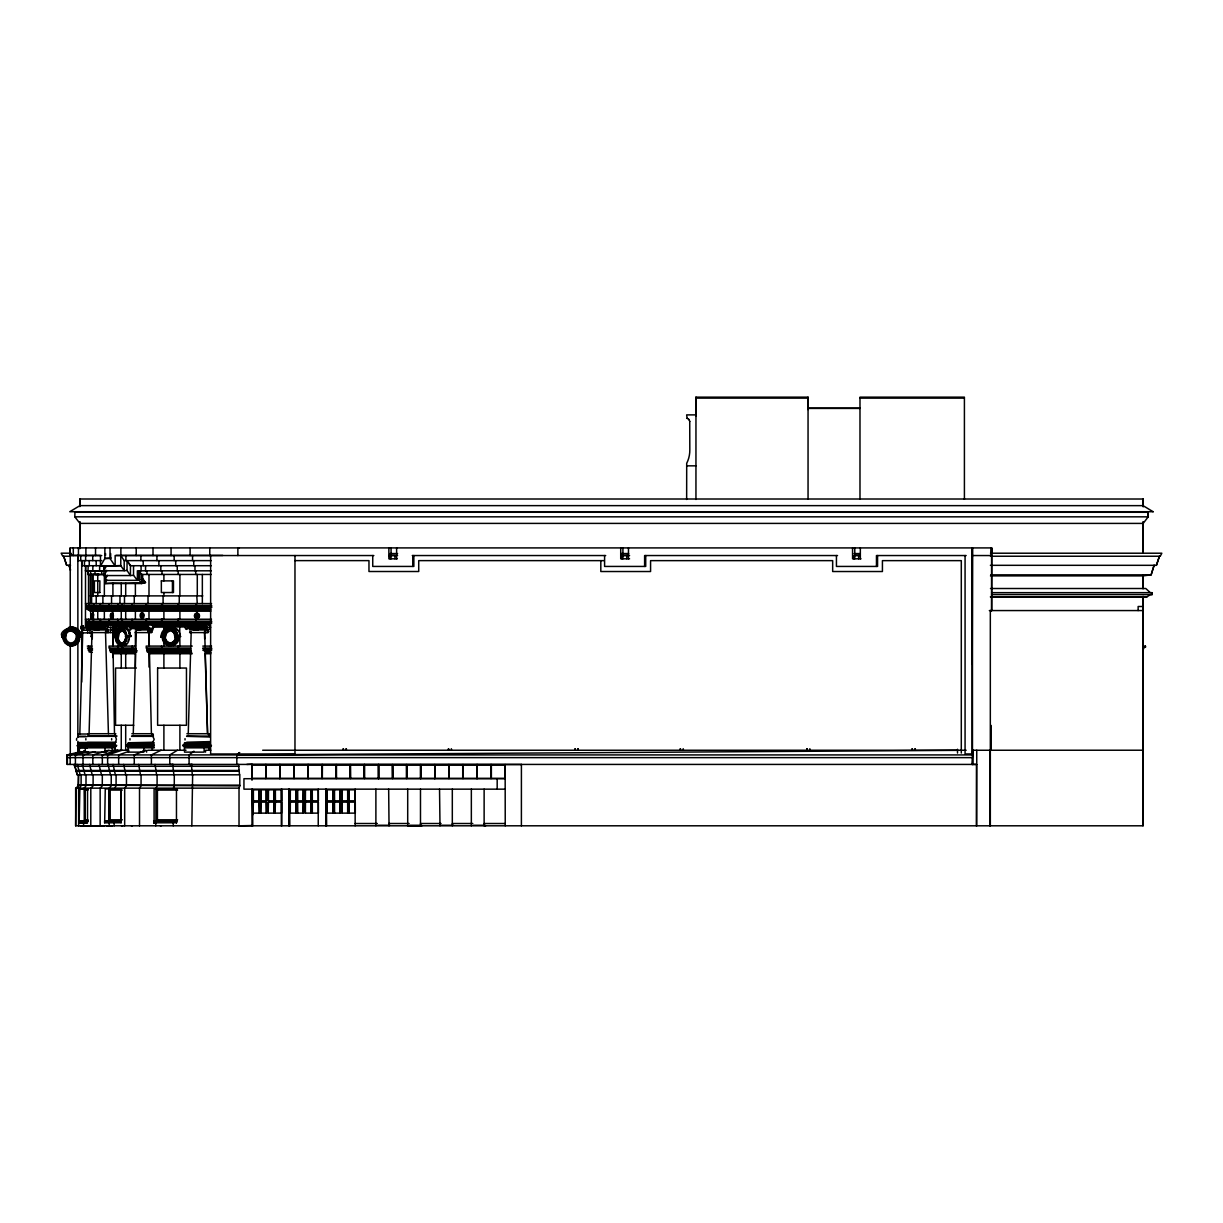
<?xml version="1.0" encoding="UTF-8"?>
<svg xmlns="http://www.w3.org/2000/svg" width="1223" height="1223" viewBox="0 0 1223 1223"><rect width="100%" height="100%" fill="white"/><g stroke="black" fill="none" stroke-linecap="round" stroke-linejoin="round"><path stroke-width="1.5" d="M62.037 637.412L62.037 636.526M79.48 751.946L67.066 754.927L67.066 764.421L976.749 764.421M67.387 764.421L67.387 754.927M70.185 764.421L70.185 754.927L85.488 751.09M70.292 754.591L70.292 644.643M70.231 627.582L70.231 547.904L991.731 547.919L991.624 610.736M71.209 553.56L71.209 555.425L100.179 555.425M73.304 555.548L73.304 547.919M74.939 512.269L74.802 516.825L79.938 523.398L1143.184 523.413L1148.198 516.84L1148.198 512.284L74.802 512.269M75.413 764.421L75.413 754.927L88.102 751.641M78.18 785.869L75.964 788.147L75.658 825.846L75.658 788.147L239.02 788.147L239.784 785.869L77.982 785.135L239.632 785.151M239.784 785.869L239.8 774.816L77.217 774.816L75.092 766.286M77.248 764.421L80.168 774.816M77.844 752.68L77.875 741.276M77.844 737.469L77.875 640.485M77.875 630.992L77.844 555.548M78.211 785.135L78.517 774.816L78.517 785.135L77.66 785.135L78.486 785.869M78.104 560.623L77.951 555.548M78.44 555.548L78.44 547.919M78.486 747.268L78.624 752.42L83.684 752.42L83.684 750.922M78.624 744.425L78.624 743.018L87.108 743.018M79.22 635.67L78.929 639.354M79.464 752.42L79.342 747.268M79.464 744.425L79.464 743.018M79.617 637.412L79.617 636.526M79.831 498.999L79.816 506.658L79.938 498.999L1143.184 499.015L1143.184 506.658L1143.184 499.015M80.366 636.526L80.198 635.058M80.718 560.623L80.718 555.548M81.131 774.816L81.1 785.869L78.624 788.147L78.624 825.846M81.421 636.526L81.62 635.67L78.593 635.67C79.755 619.48 54.729 631.939 63.168 637.061M81.727 682.082L81.696 628.668C81.513 620.734 80.886 631.481 81.544 628.683M81.727 624.861L81.696 560.623M81.91 565.714L81.91 560.623M82.247 764.421L85.075 774.816M83.011 764.421L83.011 754.927L95.104 751.641M83.592 821L83.592 825.846M83.592 788.881L85.992 785.869L86.023 774.816M84.249 821L84.265 788.881M84.463 565.714L84.463 560.623M84.983 819.807L84.616 790.073L88.01 790.073M84.876 821L84.891 788.881M85.197 746.978L85.365 752.13L106.386 752.13L106.386 750.632M85.365 744.134L85.365 742.728L115.1 742.728L115.069 744.134M85.457 626.145L85.534 565.714M85.625 560.623L85.625 555.548M85.885 555.548L85.885 547.919M210.28 623.898L87.23 623.898L85.457 619.235L211.503 619.235M210.341 608.259L87.292 608.259L85.518 603.581L211.564 603.581M87.23 623.898L87.23 625.06L210.28 625.06M210.876 609.834L89.08 609.834L87.292 609.406L87.292 608.259M85.274 822.773L87.521 822.758L87.552 788.881M87.659 628.867L87.659 632.887M88.53 603.596L88.53 574.458M89.264 565.714L89.264 560.623M89.524 764.421L92.214 774.816M90.288 603.596L90.288 574.458M90.838 652.348L92.168 652.348L90.395 651.92L88.652 646.096M90.334 625.06L88.591 619.235M90.762 619.235L90.67 611.194M91.618 603.596L91.618 595.891M91.908 636.526L91.908 637.412L91.312 636.526M91.863 596.304L91.863 574.458L87.827 574.55L88.224 565.714M92.734 560.623L92.734 555.548M92.841 764.421L92.841 754.927L109.03 750.234M93.116 774.816L93.086 785.869L90.808 788.147L90.792 825.846M93.193 611.194L93.452 621.146L94.981 625.06L97.565 626.849M93.193 595.891L93.193 574.443L98.956 574.474M95.532 555.548L95.532 547.919M96.22 603.596L96.22 595.891M96.204 565.714L96.204 560.623M97.748 619.235L97.748 611.194L95.042 609.406L93.345 603.581M97.748 595.891L97.748 574.474M98.941 764.421L101.478 774.816M99.797 592.528L99.889 580.879L94.4 580.879L94.4 592.528L99.889 592.528M100.469 555.548L100.469 566.096L120.787 565.638L124.196 570.713L127.039 570.484L130.448 575.559L133.536 575.33L137.373 580.344L139.881 579.656L139.881 570.805M101.57 825.8L82.4 825.8M101.708 625.06L100.087 619.235M102.319 774.816L102.289 785.869L100.148 788.147L100.148 825.846M102.335 764.421L102.335 754.927L117.546 750.234M102.9 603.596L102.9 595.891M127.039 570.484L127.039 560.623L130.448 565.714L130.448 575.559L103.924 575.559L106.86 570.484L103.741 570.713L103.741 565.668M103.924 575.559L103.924 565.714M104.352 619.235L104.352 611.194M104.352 595.891L104.352 574.474M104.918 752.13L104.995 746.978M104.933 744.15L104.933 742.728M104.872 547.919L104.872 558.483L100.469 566.096L120.787 565.638L120.787 555.548L124.196 560.623L124.196 570.713L85.335 570.805L91.878 570.866M105.545 555.425L105.545 553.56M107.456 628.576C108.709 638.1 107.043 628.393 108.862 629.952M107.624 764.421L107.624 754.927L122.117 750.234M108.067 764.421L110.452 774.816M108.816 821L108.816 788.881M135.31 653.724L134.668 652.348L110.498 651.92L108.969 646.096L135.646 646.096M109.887 819.807L109.887 790.073M373.841 555.548L115.145 555.548L115.145 566.096L110.024 558.483L110.024 547.919M110.437 632.551L110.437 628.576M110.437 625.06L108.923 619.235M110.651 558.483L110.651 553.56M111.247 774.816L111.217 785.869L109.199 788.147L109.199 825.846M111.553 603.596L111.553 595.891M112.149 744.15L112.149 742.728M112.913 657.531L112.913 653.724M112.913 646.096L112.913 631.741M112.822 628.576L112.822 632.597M112.913 619.235L112.913 611.194M112.913 595.891L112.913 583.05L105.056 583.539L105.056 574.55L90.64 574.489L90.578 570.82L105.086 570.881M113.082 764.421L115.344 774.816M114.152 821L114.152 825.846M114.152 788.881L116.078 785.869L116.109 774.816M114.503 628.576L114.458 632.597L114.458 629.952M114.626 637.412L115.008 634.263A8.79 5.763 -90 0 1 120.771 628.148L124.914 631.007L126.275 635.058L125.786 637.412L127.803 637.412L127.803 636.526M115.069 750.234L115.466 746.213M118.662 764.421L118.662 754.927L128.66 751.411M119.976 603.596L119.976 595.891M104.658 822.804L105.27 788.881L121.108 788.881L121.108 822.758L104.658 822.804L104.658 821L121.108 820.969L104.658 821M120.878 555.548L120.878 547.919M121.108 788.881L121.108 822.758M121.245 750.234L121.26 725.27M121.26 668.048L121.26 653.724M130.464 635.67L130.418 634.875A9.646 6.329 -90 0 0 122.881 627.506L121.322 628.362L121.046 626.742M121.26 619.235L121.26 611.194M121.26 595.891L121.26 583.203L112.913 583.05M123.691 764.421L125.77 774.816M124.486 603.596L124.486 595.891M125.694 750.234L125.694 725.27M125.694 668.048L125.694 653.724M125.694 619.235L125.694 611.194M125.694 595.891L125.694 583.203L145.415 582.607L142.648 579.014M125.908 560.623L125.908 555.548M126.473 774.816L126.443 785.869L124.685 788.147L124.67 825.846M127.299 636.556L127.299 637.412L127.192 635.67M128.033 746.978L128.216 752.13L143.84 752.13L143.84 742.728M128.216 744.134L128.216 742.728L154.19 742.728M129.99 636.449L128.491 631.007L125.984 628.561M130.785 636.526L130.785 635.67M131.564 742.728L153.12 742.254M133.338 625.06L132.084 619.235M133.536 575.33L133.536 565.714M134.27 764.421L134.27 754.927L145.889 750.234M134.27 603.596L134.27 595.891M135.386 668.048L135.386 653.724L112.806 653.724L112.027 652.348M135.386 646.096L135.386 631.496M135.386 619.235L135.386 611.194M135.386 595.891L135.386 583.05M136.212 555.548L136.212 547.919M138.658 764.421L140.462 774.816M142.831 578.968L145.583 582.576L141.639 583.539L138.872 579.931L138.872 570.805L141.639 574.458L141.639 583.539L105.056 583.539L106.798 579.931M140.89 560.623L140.89 555.548M141.073 774.816L141.058 785.869L139.514 788.147L139.514 825.846M141.073 570.805L141.073 565.714M142.648 583.264L142.648 574.458M143.213 565.714L143.213 560.623M145.552 570.805L145.552 565.714M146.622 752.13L146.622 750.632L143.152 750.632M191.094 651.92L147.249 651.92L146.164 646.096L192.256 646.096M146.943 574.458L146.943 570.805M147.188 625.06L146.103 619.235L149.252 619.235M147.83 628.576L147.922 632.551M148.014 603.596L148.014 595.891M148.992 667.055L148.992 653.724M148.992 646.096L148.992 632.092L149.313 646.096M148.992 619.235L148.992 611.194M148.992 595.891L148.992 574.458M149.925 628.576L149.925 632.597L150.093 629.998M151.392 764.421L151.392 754.927L161.13 750.234M151.453 629.295C149.71 634.997 153.945 631.572 151.453 629.952M152.325 750.234L152.432 746.978M152.325 744.134L152.325 742.728M152.569 733.724C151.377 738.34 154.725 734.687 152.569 733.724L131.87 733.724M153.013 555.548L153.013 547.919M155.061 764.421L156.59 774.816M155.78 821L155.78 825.846M155.78 788.881L157.079 785.869L157.094 774.816M156.177 821L156.177 788.881M156.483 821L156.483 788.881M156.941 560.623L156.941 555.548M157.431 819.807L157.431 790.073M158.883 565.714L158.883 560.623M160.84 570.805L160.84 565.714M161.207 637.412L161.207 636.526M162.002 574.458L162.002 570.805M163.087 603.596L163.087 595.891M163.897 750.234L163.897 725.27M163.897 668.048L163.897 653.724M163.897 646.096L163.897 639.721M163.897 631.572L163.683 626.558M163.897 619.235L163.897 611.194M163.897 595.891L163.897 592.528M163.897 580.879L163.897 574.458M171.067 555.548L171.067 547.919M172.428 592.528L172.428 580.879M172.688 764.421L173.895 774.816M173.253 821L173.253 825.846M173.253 788.881L174.278 785.869L174.293 774.816M174.17 560.623L174.17 555.548M175.715 565.714L175.715 560.623M176.448 820.969L176.464 822.758L176.448 820.969L153.731 821L153.746 822.804L176.464 822.758L176.464 788.881M177.259 570.805L177.259 565.714M178.191 574.458L178.191 570.805M178.099 639.354L178.39 635.67M178.466 636.556L178.497 637.412L178.359 636.526M178.787 636.526L178.787 637.412L176.479 637.412L175.699 633.3L173.406 629.998L175.974 633.147L176.448 637.336M179.261 603.596L179.261 595.891M179.536 636.526L179.368 635.058M179.903 750.234L179.903 725.27M179.903 668.048L179.903 653.724L178.038 646.096M179.903 646.096L179.705 626.512M179.903 619.235L179.903 611.194L178.038 603.581M179.903 595.891L179.903 574.458M184.367 746.978L184.535 752.13L204.103 752.13L204.18 746.978M184.535 744.134L184.535 742.728L209.515 742.728M190.1 555.548L190.1 547.919M191.384 764.421L192.317 774.816M191.828 825.846L192.638 774.816M192.546 560.623L192.546 555.548M193.754 565.714L193.754 560.623M194.977 570.805L194.977 565.714M195.695 574.458L195.695 570.805M196.781 595.891L197.285 603.596M197.285 617.63L195.818 603.581M197.285 595.891L197.285 574.458M202.345 603.596L202.345 574.458M204.103 744.15L204.103 742.728M205.556 752.13L205.556 750.632M206.641 632.597L207.513 631.282L206.641 628.576M209.102 750.234L209.225 746.978M209.102 744.15L209.102 742.728M209.775 555.548L209.775 547.919M210.631 555.548L210.631 753.98L294.972 753.98L294.972 555.548M236.819 764.421L236.819 754.927L239.555 752.588L236.819 754.927L957.517 750.341M237.874 555.548L237.874 547.919L239.372 547.919M238.592 764.421L239.494 774.816M239.02 825.846L239.02 788.147M251.999 825.8L251.999 789.156M251.999 780.228L251.999 764.146L246.832 764.421M252.106 778.608L252.106 764.513L521.411 764.528M252.794 814.808L252.473 789.156L252.794 825.8M253.1 813.127L253.1 802.12L259.505 802.12L259.505 813.127L253.1 813.127L253.36 802.12M253.421 800.82L253.36 789.813M259.184 802.12L259.505 813.127L259.444 802.12M259.184 800.82L259.184 789.813M259.444 800.82L259.444 789.813L253.1 789.813L253.1 800.82L259.505 800.82L259.505 789.813M260.438 813.127L260.438 802.12L266.461 802.12L266.385 813.127L260.438 813.127L260.759 802.12M260.682 813.127L260.682 802.12M260.682 800.82L260.682 789.813M260.759 800.82L260.759 789.813M265.819 764.513L265.758 778.608L265.911 764.513M266.14 802.12L266.446 813.127M266.14 800.82L266.14 789.813M268.479 802.12L268.158 813.127L268.158 802.12L274.181 802.12M268.418 800.82L268.479 789.813M273.86 802.12L274.181 813.127L274.105 802.12M273.86 800.82L273.86 789.813M274.105 789.813L274.181 800.82L268.158 800.82L268.158 789.813L274.181 789.813M275.099 813.127L275.099 802.12L281.519 802.12L281.519 813.127L275.099 813.127L275.389 802.12M275.42 800.82L275.358 789.813M279.853 778.608L279.853 764.513M279.945 778.608L279.899 764.513M281.336 825.8L281.336 789.156M281.81 825.8L281.81 789.156M288.903 825.8L288.903 789.156M289.377 825.8L289.377 789.156L289.698 825.8M293.749 764.772L293.856 778.348L280.067 778.348L280.143 764.772L293.856 764.772M294.024 778.608L293.979 764.513M294.254 778.348L294.147 764.772L307.936 764.772L307.829 778.348L294.147 778.348M296.088 813.127L296.088 802.12M296.088 800.82L296.088 789.813M296.348 813.127L296.348 802.12L290.004 802.12L290.004 813.127L296.409 813.127L296.409 802.12M296.348 800.82L296.348 789.813L290.004 789.813L290.004 800.82L296.409 800.82L296.409 789.813M297.663 813.127L297.586 802.12M297.663 800.82L297.586 789.813M303.029 813.127L303.289 802.12L297.342 802.12L297.342 813.127L303.35 813.127L303.35 802.12M303.029 800.82L303.289 789.813L297.342 789.813L297.342 800.82L303.35 800.82L303.35 789.813M308.104 778.608L308.058 764.513M308.15 778.608L308.15 764.513M310.764 813.127L310.764 802.12M310.764 800.82L310.764 789.813M312.324 813.127L312.278 802.12M312.324 800.82L312.262 789.813M318.24 825.8L318.24 789.156M325.807 825.8L325.807 789.156M326.281 825.8L326.281 789.156L326.602 825.8M327.229 813.127L327.153 802.12M327.229 800.82L327.153 789.813M332.992 813.127L332.992 802.12M332.992 800.82L332.992 789.813M334.567 813.127L334.491 802.12M334.567 800.82L334.491 789.813M336.004 764.772L336.096 778.348L322.322 778.348L322.413 764.772L336.096 764.772M336.264 778.608L336.218 764.513M336.493 778.348L336.463 764.772M339.933 813.127L339.933 802.12M339.933 800.82L339.933 789.813M340.193 813.127L340.193 802.12M340.193 800.82L340.193 789.813M343.204 750.249L343.204 748.721M343.449 750.249L343.449 748.721M346.124 750.249L346.124 748.721M346.369 750.249L346.369 748.721M347.668 813.127L347.668 802.12M347.668 800.82L347.668 789.813M349.228 813.127L349.182 802.12M349.228 800.82L349.167 789.813M350.359 778.608L350.298 764.513M350.573 778.348L350.481 764.772L364.255 764.772L364.164 778.348L350.481 778.348M354.991 813.127L354.991 802.12M354.991 800.82L354.991 789.813M355.144 825.8L355.144 789.156M372.74 555.548L372.74 566.432L413.848 566.432L413.848 555.548M375.889 825.8L375.889 789.156M378.411 778.608L378.411 764.513M378.519 778.608L378.457 764.513M378.733 778.348L378.733 764.772M388.669 789.156L389.036 825.8M388.868 547.919L388.868 558.804L397.276 558.804M389.969 558.804L389.969 555.548M391.07 558.804L391.07 547.919M392.323 764.772L392.415 778.348L378.641 778.348M392.598 778.608L392.537 764.513M392.812 778.348L392.797 764.772L406.495 764.772L406.479 778.348L392.721 778.348M394.953 558.804L394.953 555.548L388.868 555.548M396.619 558.804L396.619 547.919M406.678 778.608L406.632 764.513M407.702 789.156L407.702 825.8L421.92 825.815M412.762 566.432L412.762 555.548M420.483 825.8L420.483 789.156M420.483 778.348L420.483 764.772M420.666 778.608L420.712 764.513L420.758 778.608M434.746 778.608L434.746 764.513L434.838 778.608M435.067 778.348L435.036 764.772M439.531 789.156L440.005 825.8M448.413 750.249L448.413 748.721M448.658 750.249L448.658 748.721M448.917 778.608L448.872 764.513M451.577 750.249L451.348 748.721M452.311 825.8L452.311 789.156M462.722 778.348L462.722 764.772M462.997 778.608L462.951 764.513M471.344 825.8L471.344 789.156M476.985 778.608L477.031 764.513M477.077 778.608L477.123 764.513M484.125 825.8L484.125 789.156M497.18 789.156L497.18 778.715M505.237 825.8L505.145 764.528M521.395 825.815L521.411 764.421M575.055 750.249L575.055 748.721M575.299 750.249L575.299 748.721M577.99 750.249L577.99 748.721M578.219 750.249L578.219 748.721M600.814 560.638L600.814 571.523L650.575 571.523L650.575 560.638L832.664 560.638L832.664 571.523L882.425 571.523L882.425 560.638L961.293 560.638L961.293 753.032M604.59 555.548L604.59 566.432L645.713 566.432L645.713 555.548M620.718 547.919L620.718 558.804L629.57 558.804M621.819 558.804L621.819 555.548M622.92 558.804L622.92 547.919M626.803 558.804L626.803 555.548M628.469 558.804L628.469 547.919M644.613 566.432L644.613 555.548L837.541 555.548M680.263 750.249L680.263 748.721M680.508 750.249L680.508 748.721M683.428 750.249L683.198 748.721M686.653 499.473L686.699 463.318A28.97 28.97 0 0 0 689.818 449.881L689.726 421.461M687.127 418.358L686.653 414.887L695.948 414.887M695.887 416.08L695.887 397.154L808.051 397.154L808.051 499.351M695.948 499.473L695.963 397.154M806.905 750.249L806.905 748.721M807.149 750.249L807.149 748.721M807.975 409.583L808.051 397.154M810.069 750.249L809.84 748.721M836.44 555.548L836.44 566.432L877.564 566.432L877.564 555.548M852.569 547.919L852.569 558.804L860.977 558.804M853.669 558.804L853.669 555.548M854.77 558.804L854.77 547.919M858.653 558.804L858.653 555.548M859.983 499.351L859.983 397.154L964.412 397.154L964.412 499.351M860.335 558.804L860.335 547.919M876.463 566.432L876.463 555.548L966.17 555.548M912.113 750.249L912.113 748.721M912.358 750.249L912.358 748.721M915.049 750.249L915.049 748.721M915.278 750.249L915.278 748.721M957.517 753.047L957.517 749.256M965.069 555.548L965.069 753.949L972.468 753.949L972.468 547.919L972.224 663.768M972.774 750.249L971.933 764.421L973.08 764.421L973.08 750.249M972.117 753.949L972.117 547.919M976.749 825.815L976.749 750.249M989.881 825.815L989.896 750.249M990.324 825.8L990.324 610.567L991.624 610.567L991.624 547.919M991.165 750.249L991.165 725.438M991.165 555.548L991.41 547.919L991.41 553.576M1138.139 610.567L1138.139 606.501L1143.184 606.501M1143.184 646.111L1145.416 646.111L1145.416 647.273L1144.285 647.273L1143.184 649.566M1152.035 592.666L1151.898 594.607L1152.035 592.666L991.608 592.666M976.336 825.815L976.458 764.421L972.025 764.421M85.641 570.805L85.717 565.714M92.887 565.714L92.81 570.805L96.449 570.866L94.981 570.881L95.027 574.55L99.262 574.474M99.598 570.805L99.675 565.714M71.041 628.148C57.833 632.52 78.838 622.614 77.982 637.336M170.211 628.148L166.007 629.264L169.89 628.698L173.452 629.983M79.816 734.014L82.751 632.016M89.08 733.724L92.015 631.725M133.261 733.724L136.212 631.725M188.25 733.724L191.201 631.725M121.796 629.937L118.493 631.756L117.102 638.421A7.002 4.586 -90 0 0 121.367 643.925A7.002 4.586 -90 0 0 125.954 639.048L126.045 637.259L125.48 639.048A7.002 4.586 -90 0 1 120.894 643.925A7.002 4.586 -90 0 1 116.628 638.421L117.24 633.162L118.998 630.716L121.796 629.937L124.058 631.037L121.322 629.937M125.358 638.758A6.039 3.959 -90 0 1 121.398 642.962A6.039 3.959 -90 0 1 117.714 638.223L118.249 633.682L119.762 631.572L122.285 630.9L124.226 631.848L121.765 630.9M125.434 640.195A6.039 3.959 -90 0 1 121.398 642.87A6.039 3.959 -90 0 1 118.234 638.223L119.426 632.474L122.285 630.9M63.443 636.526L65.996 631.053L68.855 629.203M63.871 635.7C61.395 647.166 79.984 647.273 77.523 635.7M76.667 635.44L76.514 639.048A7.002 6.115 -90 0 1 70.399 643.925A7.002 6.115 -90 0 1 64.712 638.437C63.26 617.126 88.897 644.72 71.27 629.937M76.682 635.777L76.82 639.048A7.002 6.115 -90 0 1 70.705 643.925A7.002 6.115 -90 0 1 65.018 638.437L65.155 634.813L67.877 630.716M165.732 631.756L164.188 638.437A7.002 6.115 -90 0 0 169.875 643.925A7.002 6.115 -90 0 0 175.99 639.048C177.197 635.104 174.583 629.983 170.15 629.937C174.446 630.258 176.846 635.196 175.684 639.048A7.002 6.115 -90 0 1 169.584 643.925A7.002 6.115 -90 0 1 163.882 638.437C161.146 634.447 170.639 628.515 167.352 630.716M175.653 635.639L174.063 632.872L175.195 638.758A6.039 5.274 -90 0 1 165.013 638.223L166.603 632.474L170.41 630.9L173.345 631.848L172.091 631.175M175.516 638.758A6.039 5.274 -90 0 1 165.334 638.223L165.457 635.104L167.734 631.572M91.71 637.076C92.719 621.59 91.404 646.371 91.74 634.278M92.306 638.819A8.79 2.736 -90 0 1 92.245 636.526L91.542 635.547M173.437 629.937L176.387 632.887L176.479 637.412M61.685 637.076L63.351 637.412L64.055 634.523M163.011 636.526L160.825 636.526L162.521 637.412C162.048 631.909 168.377 626.573 173.284 630.273M145.858 627.277L145.95 625.977L131.442 625.977C129.47 639.17 129.439 615.414 131.442 628.576L145.95 628.576L145.858 627.277L132.191 627.277M85.855 738.661L85.855 739.946M111.66 739.946L111.66 738.661M185.025 738.661L185.025 739.946M129.99 738.661L129.99 739.946M147.907 627.277C148.228 630.533 144.268 629.478 145.216 626.711C147.173 621.896 149.206 631.679 153.318 627.277M108.098 627.277L106.432 629.509L104.781 627.277L106.432 625.06L108.098 627.277L115.971 627.277M184.887 626.711C186.737 634.966 189.932 620.994 184.887 626.711L152.585 626.849M207.268 627.277L205.602 629.509L203.951 627.277L205.602 625.06L207.268 627.277L210.677 627.277M124.975 632.215L125.663 633.713L124.914 631.007M115.971 636.526L114.029 637.336L115.375 637.412L115.619 634.263M121.383 628.148C114.794 625.427 113.494 646.096 116.261 632.184M115.635 746.213L115.222 744.134L85.029 744.134L83.607 745.388L116.751 745.388M105.499 746.213L105.086 744.15M204.669 746.213L204.256 744.15M63.336 637.412L63.367 634.263M79.908 636.526L78.761 641.678L75.826 644.735L74.221 644.735L78.012 639.598L78.196 635.058M166.038 629.126C163.943 630.579 160.274 634.997 162.506 637.412M162.246 637.137L163.485 632.474L166.343 629.906M89.875 630.426L89.967 632.887M96.235 626.711L97.106 625.06L97.993 626.711M153.12 746.213L153.272 745.388M112.317 746.978L112.149 750.632L105.04 750.632M105.178 746.978L105.331 746.213M204.348 746.978L204.501 746.213M210.035 746.213L210.188 745.388M178.39 637.183L176.724 637.061L176.983 635.058A8.79 7.69 -90 0 0 169.829 628.148A8.79 7.69 -90 0 0 162.139 634.263M167.918 628.347L168.04 629.203M76.667 738.34L76.514 740.236M114.503 625.977L114.32 626.742L130.402 626.849M123.722 631.848C128.048 637.03 122.606 628.301 120.832 628.209A8.79 5.763 -90 0 1 126.137 635.058C123.768 639.308 128.247 634.92 130.922 636.526L130.922 635.67L126.733 635.67M113.387 746.213L113.617 745.388M152.676 746.978L152.89 746.213M116.705 630.518L120.863 628.668L124.639 631.374M105.774 628.576L105.774 625.993M204.944 628.576L204.944 625.993M120.894 629.035L118.264 629.921L115.145 634.324M128.002 641.234L128.583 639.339M209.515 746.978L209.76 746.213M1156.408 565.316L1159.435 556.236L1156.408 565.316L990.385 565.316M127.192 637.183L125.954 637.076L125.969 635.104M76.789 637.305L77.63 637.321L77.492 635.226L76.071 631.007M78.364 637.336L77.232 637.321L79.266 637.076M83.179 628.867L83.179 626.268L81.375 626.268L81.375 628.867L83.959 628.867M118.004 629.126L118.264 629.921M64.315 632.551L63.52 634.462L67.051 629.753M160.825 637.137L162.338 637.061M61.67 636.633L63.825 636.526M112.699 746.978L113.02 746.213M73.013 628.561L70.751 628.148L70.659 629.035M211.35 570.805L137.373 570.805L137.373 580.344L104.888 580.344L107.318 575.33M990.477 553.209L1161.85 553.209L1160.245 556.236L990.477 556.236M119.411 628.347L119.533 629.218M106.951 625.702L108.236 625.702M106.202 625.977L88.117 625.993L88.117 628.576L105.927 628.576L106.111 632.551L105.927 629.952L90.41 629.952M205.678 625.993L187.287 625.993L187.287 628.576L205.112 628.576L205.112 632.597L205.112 629.952L189.58 629.952M116.093 632.474L119.885 628.347M93.315 618.242L93.147 613.243L93.07 618.272M103.741 570.713L106.676 565.638M112.791 617.967L112.73 613.549M79.969 637.336L77.294 637.412L76.483 633.285L74.435 630.227M114.152 637.061L115.375 637.412M66.852 629.126L63.917 632.184L63.076 637.137M125.969 635.639L125.77 632.887M77.294 637.412L81.62 636.526M78.15 745.678L79.22 744.425M121.352 628.989A7.965 5.213 -90 0 0 116.139 634.523C112.363 645.652 128.66 648.159 126.229 635.7M115.466 742.254L116.399 739.304L115.466 736.353M91.526 625.702L93.131 625.136L94.309 626.711M110.651 625.702C113.754 622.813 114.626 630.976 110.987 629.218M210.081 741.597L186.706 742.254M78.012 636.526L77.752 635.073A8.79 7.69 -90 0 0 70.659 628.148L68.778 628.989L72.432 629.371M67.219 629.921L64.834 632.643M175.011 631.572A7.965 6.956 -90 0 0 163.225 634.523C159.265 646.264 179.017 648.297 176.693 635.7M193.937 751.182L189.091 754.927L189.091 764.421L192.424 764.421M152.844 742.254L154.174 739.304L152.844 736.353M1150.43 594.607L1147.036 596.793L1143.062 596.931L990.477 596.931M177.488 750.234L169.783 754.927L169.783 764.421L173.314 764.421M121.276 628.362L125.893 627.735A9.646 6.467 -90 0 1 130.265 634.875L130.311 635.67M207.864 632.597L208.858 631.282L207.864 629.952M124.731 644.704L126.015 644.001L123.508 644.001M122.392 628.561L122.224 629.402M125.327 633.162L125.709 635.241M63 636.526C62.312 643.222 70.001 648.175 75.826 644.735M168.224 628.347L163.393 632.184L162.185 636.526A8.79 7.69 -90 0 0 169.508 645.713A8.79 7.69 -90 0 0 177.534 637.336L177.366 635.058M172.963 644.704L174.66 644.001L173.055 644.001M176.036 633.285A7.965 6.956 -90 0 1 176.662 635.226L177.075 635.058M77.125 635.226L77.232 637.321M115.298 736.078L115.298 733.724M138.872 579.931L139.881 579.656M80.993 635.67C80.305 629.524 74.251 626.069 68.488 627.506M168.56 630.105L170.44 629.937M111.079 558.024L104.872 558.483L110.024 558.483M1143.062 825.8L75.658 825.8M695.963 398.117L807.975 398.132M686.653 465.841L695.948 465.841M859.907 398.132L964.335 398.132M859.907 408.176L808.051 408.161M239.02 825.815L251.999 825.54M103.114 574.52L101.738 574.55L101.677 570.881M96.785 574.55L100.852 574.474M89.707 574.458L88.178 574.489L88.132 570.82M94.049 574.428L91.236 574.443M79.143 821L87.98 821L79.143 821L87.536 821L86.772 822.758L79.143 822.804L79.143 821L87.521 820.969M82.017 822.789L79.143 822.804L87.123 822.758M1153.106 511.718L1143.062 505.649L79.938 505.634L69.787 511.718L1153.243 511.718M1148.198 512.284L1148.198 516.84L74.939 516.825M1150.308 592.666L1145.768 588.508L990.477 588.508M1145.416 646.111L1145.416 647.273M1143.062 750.219L972.728 750.249M153.746 822.804L155.78 822.804M160.32 825.785L161.253 825.785M807.975 408.421L859.983 408.421M70.231 547.919L70.231 555.548L101.754 555.548M70.842 553.193L61.15 553.193L62.755 556.22L70.399 556.22M389.923 553.56L397.567 553.56M621.039 553.56L628.683 553.56M854.067 553.576L859.8 553.576M116.093 555.425L222.8 555.425M389.923 555.425L397.567 555.425M621.039 555.425L628.683 555.425M991.41 555.548L972.117 555.548M412.273 555.548L605.691 555.548M620.718 555.548L629.57 555.548M77.783 560.623L101.754 560.623M124.196 560.623L211.319 560.623M294.972 560.623L368.964 560.623L368.964 571.508L418.725 571.508L418.725 560.623L604.07 560.638M66.715 565.301L63.672 556.22L66.608 565.301L70.537 565.301M81.605 565.714L105.193 565.714M130.448 565.714L211.319 565.714M141.639 574.458L211.35 574.458M990.691 574.856L1151.133 574.856L1154.084 565.316L1151.133 574.856L1143.062 575.88L990.477 575.88M121.26 583.203L125.694 583.203M991.608 594.607L1152.035 594.607M90.288 595.891L202.804 595.891M990.508 596.793L1147.036 596.793M85.686 605.492L211.61 605.492M86.298 606.241L211.793 606.241M86.298 607.51L211.793 607.51M87.016 608.014L210.264 608.014M87.292 609.406L210.341 609.406M989.331 610.567L1143.184 610.567M210.815 611.194L89.982 611.194L89.08 609.834M164.111 619.235L161.467 619.235L162.384 625.06L163.775 626.849M180.071 619.235L177.977 619.235L179.796 626.849M197.392 619.235L195.756 619.235L197.193 626.849M85.641 621.146L211.564 621.146M86.237 621.88L211.732 621.88M86.237 623.149L211.732 623.149M86.955 623.669L210.203 623.669M93.651 625.473L96.693 625.473M113.647 625.473L129.73 625.473M136.319 625.473L146.577 625.473M152.049 625.473L186.416 625.473M189.917 625.473L205.602 625.473M146.943 626.619L137.312 625.977M153.379 626.558L186.538 626.466M205.51 626.451L190.498 625.993M70.689 627.292L72.891 627.292M88.805 627.277L105.392 627.277M187.975 627.277L204.562 627.277M81.987 627.567L87.078 627.567M72.86 627.735L75.062 627.735M74.848 628.805L77.049 628.805M94.202 629.83L99.002 629.83M136.915 629.83L140.737 629.83M193.372 629.83L198.172 629.83M110.437 629.998L115.008 629.952M135.233 629.952L152.89 629.952M206.641 629.952L208.032 629.952M76.529 630.426L78.731 630.426M82.277 630.242L89.967 630.242M65.996 631.053L65.201 630.518M77.798 632.505L79.999 632.505M90.41 632.597L115.008 632.597M135.233 632.597L151.652 632.597M189.58 632.597L208.032 632.597M82.277 632.887L92.367 632.887M124.517 632.872L123.584 631.037M78.547 634.875L80.749 634.875M125.189 633.713L126.168 637.305M175.317 635.639L176.173 635.777M92.245 636.526L91.129 636.526L91.358 634.018A9.646 2.996 -90 0 1 91.679 631.725M176.754 636.526L180.79 636.526L177.717 634.875A9.646 8.439 -90 0 0 169.859 627.292A9.646 8.439 -90 0 0 161.421 634.003L160.825 636.526M175.393 636.679L176.219 636.602M175.424 637.259L176.265 637.305M63.183 638.819L64.788 638.819M78.012 639.598L79.617 639.598M163.683 640.592L165.288 640.592M77.156 641.678L78.761 641.678M65.002 642.855L66.608 642.855M75.872 643.436L77.477 643.436M73.884 644.001L75.49 644.001L72.325 645.515L73.946 645.515M66.531 644.338L68.152 644.338M68.35 645.316L71.943 645.713L70.338 645.713M87.276 646.096L92.031 646.096M202.819 646.096L211.564 646.096M87.46 648.007L91.939 648.007M109.122 648.007L135.768 648.007M146.271 648.007L190.543 648.007M202.865 648.007L211.61 648.007M88.056 648.756L92.535 648.756M109.642 648.756L136.181 648.756M146.638 648.756L190.757 648.756M203.049 648.756L211.793 648.756M88.056 650.024L92.535 650.024M109.642 650.024L136.181 650.024M146.638 650.024L190.757 650.024M203.049 650.024L211.793 650.024M88.775 650.544L90.135 650.544M110.269 650.544L136.67 650.544M147.081 650.544L191.002 650.544M203.278 650.544L210.264 650.544M89.05 650.774L90.395 650.774M110.498 650.774L136.854 650.774M147.249 650.774L191.094 650.774M205.112 650.774L210.341 650.774M89.05 651.92L90.395 651.92M110.498 651.92L136.854 651.92M205.112 651.92L210.341 651.92M191.721 652.348L148.35 652.348L148.916 653.724L192.256 653.724M205.663 652.348L210.876 652.348M204.883 653.724L210.815 653.724M136.303 668.048L115.558 668.048L115.558 725.27L133.781 725.27M87.72 733.724L115.803 733.724M186.89 733.724L208.98 733.724M78.425 734.014L88.729 734.014M87.72 736.078L117.056 736.078M131.87 736.078L153.471 736.078M186.89 736.078L208.98 736.078M78.425 736.368L85.885 736.368M87.414 736.353L110.101 736.353M110.941 736.353L116.139 736.353M131.564 736.353L153.12 736.353M186.599 736.353L210.081 737.01M78.089 736.643L86.955 736.643M87.536 742.254L110.101 742.254M110.941 742.254L116.139 742.254M86.955 742.544L78.348 742.544M154.19 744.134L127.849 744.134L126.275 745.388L154.373 745.388M209.806 744.15L184.199 744.134L182.777 745.388L211.457 745.388M85.151 744.425L78.348 744.425L77.187 745.678L85.488 745.678M116.46 746.213L84.127 746.213L83.898 745.388M153.349 746.213L126.84 746.213L126.611 745.388M210.983 746.213L183.297 746.213L183.083 745.388M84.356 746.504L77.615 746.504L77.431 745.678M115.375 746.978L84.494 746.213M154.327 746.978L127.253 746.213M209.989 746.978L183.664 746.213M86.374 747.268L77.905 746.504M85.365 747.834L115.1 747.834M128.216 747.834L154.19 747.834M184.535 747.834L209.515 747.834M78.624 748.124L87.047 748.124M112.44 750.234L128.919 750.234M147.8 750.234L186.034 750.234M205.586 750.234L210.799 750.234M262.67 750.234L966.17 750.249M67.066 754.927L971.933 754.927M67.066 757.633L971.933 757.633M252.183 764.772L265.681 764.772M265.987 764.772L279.761 764.772M308.242 764.772L322.016 764.772M336.401 764.772L350.175 764.772L350.175 778.348L336.401 778.348M364.561 764.772L378.335 764.772M378.641 764.772L392.415 764.772M420.574 764.772L406.8 764.772L406.892 778.348L420.574 778.348M420.88 764.772L434.654 764.772M434.96 764.772L448.749 764.772L448.749 778.348L434.96 778.348M462.829 764.772L449.04 764.772L449.147 778.348L462.829 778.348M476.909 764.772L463.12 764.772L463.227 778.348L476.909 778.348M477.215 764.772L490.989 764.772M238.852 766.286L74.557 766.286L74.251 764.421L77.217 774.816M76.361 770.475L239.234 770.475M76.361 771.147L239.234 771.147M252.183 778.348L265.681 778.348M265.987 778.348L279.761 778.348M308.227 778.348L322.016 778.348M364.561 778.348L378.335 778.348M420.88 778.348L434.654 778.348M477.215 778.348L490.989 778.348M505.237 778.715L243.943 778.699L243.943 789.156L505.237 789.156M87.995 788.881L79.892 788.881L79.143 822.804M176.922 788.881L154.098 788.881L154.098 822.804M80.061 788.881L88.01 788.881M355.312 789.813L348.907 789.813L348.907 800.82L355.312 800.82M122.331 790.073L109.566 790.073L109.566 819.807L122.331 819.807M177.61 790.073L157.247 790.073L157.247 819.807L177.61 819.807M268.158 813.127L274.181 813.127M84.601 819.807L87.98 819.807M153.731 821L176.922 821M355.144 823.507L377.311 823.507M388.669 823.507L409.139 823.507M420.483 823.507L441.044 823.507M452.311 823.507L472.766 823.507M484.125 823.507L505.237 823.507M377.754 825.265L389.77 825.265M409.567 825.265L421.583 825.265M441.396 825.265L453.412 825.265M473.209 825.265L485.225 825.265M101.081 825.785L104.689 825.785M106.325 825.785L110.636 825.785M111.645 825.785L112.455 825.785M131.35 825.785L132.359 825.785M80.137 825.785L81.758 825.785M121.383 825.785L123.003 825.785M484.522 825.8L485.653 825.8M63.474 634.431L63.153 634.324A8.79 7.69 -90 0 1 70.659 628.148M190.712 632.597L189.794 631.618M172.198 628.561L169.921 628.148L169.829 629.035M152.034 625.06C154.358 625.35 153.716 630.502 151.316 629.203M136.655 625.06L137.924 626.711M687.066 418.358L688.641 419.199M114.886 625.06L115.864 626.742A2.736 1.575 -90 0 1 115.757 628.393L114.396 629.203M134.668 652.348L133.399 651.92L132.145 646.096M105.025 625.06L105.82 626.711M174.002 629.524L171.893 628.561L171.602 629.371M209.118 625.136C211.334 625.916 210.295 630.564 207.864 629.218M190.115 625.136L191.262 626.711M112.485 744.15L113.907 745.388M176.402 628.805L177.656 629.998M173.009 631.848L174.4 632.872M688.595 419.199L689.237 419.978M209.347 744.15L210.417 745.388M128.583 562.947L130.693 565.714M152.539 744.134L153.456 745.388M93.07 611.194L90.395 609.406L88.652 603.581M175.546 631.007L176.693 632.887M104.245 611.194L101.769 609.406L100.148 603.581M97.473 625.977L98.237 627.277M112.806 611.194L110.498 609.406L108.969 603.581M121.153 611.194L118.983 609.406L117.561 603.581M121.092 626.849L118.921 625.06L117.5 619.235M121.153 653.724L118.983 651.92L117.561 646.096M125.602 611.194L123.538 609.406L122.178 603.581M125.602 653.724L123.538 651.92L122.178 646.096M689.176 419.978L689.787 421.461M135.31 611.194L133.399 609.406L132.145 603.581M148.916 611.194L147.249 609.406L146.164 603.581M163.836 611.194L162.445 609.406L161.528 603.581M163.836 653.724L162.445 651.92L161.528 646.096M78.807 746.504L79.052 747.268M70.521 570.086L69.023 565.301L70.414 570.086M93.498 625.993L93.865 627.277M78.379 745.678L78.532 746.504M170.226 628.347L170.058 627.506A9.646 8.439 -90 0 1 180.102 634.875L180.163 635.67M71.041 628.347L70.888 627.506A9.646 8.439 -90 0 1 80.932 634.875M122.881 627.506L122.988 628.347M179.093 636.526L179.154 637.336A8.79 7.69 -90 0 1 173.116 645.515M122.117 619.235L122.713 623.149L125.694 626.68L125.694 628.546A8.79 5.901 -90 0 1 128.293 631.007M129.332 636.526L129.378 637.336A8.79 5.763 -90 0 1 124.853 645.515M125.617 635.777L125.694 637.305M204.455 631.756L204.669 638.926M205.128 653.724L207.574 733.724L205.219 650.605M204.669 631.725L205.112 646.829M104.719 574.611L104.888 580.344M105.499 631.725L108.434 733.724M149.496 653.724L151.407 733.724M113.036 646.096L112.806 631.741M113.158 653.724L114.488 733.724M92.306 632.062L92.337 637.489M114.014 636.526L114.473 634.003A9.646 6.329 -90 0 1 120.802 627.292A9.646 6.329 -90 0 1 126.688 634.875L126.871 637.336A8.79 5.763 -90 0 1 120.848 645.713A8.79 5.763 -90 0 1 115.344 636.526M122.697 629.356A7.965 5.213 -90 0 1 124.975 631.572M125.755 633.285A7.965 5.213 -90 0 1 126.214 635.226M91.603 634.278A8.79 2.736 -90 0 1 91.908 632.199M111.996 618.272A2.553 1.116 -90 0 1 111.385 614.221A2.553 1.116 -90 0 1 113.25 614.649A2.553 1.116 -90 0 1 112.287 618.349M129.179 632.887A8.79 5.901 -90 0 1 129.699 635.058M196.536 618.272A2.553 2.431 -90 0 1 195.053 614.405A2.553 2.431 -90 0 1 199.043 614.267A2.553 2.431 -90 0 1 197.805 618.242M79.816 521.946L79.816 548.699L79.938 521.931M157.614 668.048L157.614 725.27L186.462 725.27L186.462 668.048L157.614 668.048M161.344 580.879L161.344 592.528L173.467 592.528L173.467 580.879L161.344 580.879M208.934 733.724C207.665 738.463 211.396 734.534 208.934 733.724M260.438 789.813L260.438 800.82L266.461 800.82L266.461 789.813L260.438 789.813M275.099 789.813L275.099 800.82L281.519 800.82L281.443 789.813L275.099 789.813M290.264 802.12L290.264 813.127L290.325 802.12M290.264 789.813L290.264 800.82L290.325 789.813M305.062 802.12L305.062 813.127L311.085 813.127L311.009 802.12L305.062 802.12M305.062 789.813L305.062 800.82L311.085 800.82L311.009 789.813L305.062 789.813M305.322 802.12L305.322 813.127L305.383 802.12M305.322 789.813L305.322 800.82L305.383 789.813M312.003 802.12L312.003 813.127L318.408 813.127L318.377 802.12L312.003 802.12M312.003 789.813L312.003 800.82L318.408 800.82L318.347 789.813L312.003 789.813M322.138 764.513L322.092 778.608L322.23 764.513M326.908 802.12L326.908 813.127L333.313 813.127L333.252 802.12L326.908 802.12M326.908 789.813L326.908 800.82L333.313 800.82L333.252 789.813L326.908 789.813M334.246 802.12L334.246 813.127L340.254 813.127L340.254 802.12L334.246 802.12M334.246 789.813L334.246 800.82L340.254 800.82L340.254 789.813L334.246 789.813M341.966 802.12L341.966 813.127L347.989 813.127L347.913 802.12L341.966 802.12M341.966 789.813L341.966 800.82L347.989 800.82L347.913 789.813L341.966 789.813M342.226 802.12L342.211 813.127L342.287 802.12M342.226 789.813L342.226 800.82L342.287 789.813M348.907 802.12L348.907 813.127L355.312 813.127L355.281 802.12L348.907 802.12M364.378 764.513L364.439 778.608L364.485 764.513M491.065 764.528L491.065 778.608L491.111 764.528M491.356 764.772L491.386 778.348L505.068 778.348L504.977 764.772L491.294 764.772M1143.062 596.488L1143.062 825.815L1143.184 596.472M1143.062 575.467L1143.062 588.844L1143.184 575.452M1143.062 521.961L1143.062 553.209L1143.184 521.946M83.195 627.002C83.302 634.691 83.775 621.957 83.195 627.002M92.031 615.215L92.459 618.349L92.535 613.304L92.444 616.713L92.505 613.594L92.184 615.123M92.948 614.71C93.086 620.244 94.033 610.934 92.948 614.71M93.055 614.71C93.3 620.153 93.789 611.164 93.055 614.71M65.828 635.914L65.828 638.223A6.039 5.274 -90 0 0 76.025 638.758C78.792 631.496 66.608 627.475 65.828 635.914M110.789 614.71C111.476 620.367 112.959 610.919 110.789 614.71M111.583 614.71C112.317 620.382 113.785 610.797 111.431 614.71C112.073 620.336 113.846 611.087 111.583 614.71M85.717 626.711C87.567 634.966 90.762 620.994 85.717 626.711M859.8 555.425L854.067 555.425L859.784 555.548M143.611 617.233A2.553 1.62 -90 0 0 142.801 613.013A2.553 1.62 -90 0 0 140.874 616.224A2.553 1.62 -90 0 0 143.611 617.233M143.137 615.949A1.575 1.009 -90 0 0 142.694 613.304A1.575 1.009 -90 0 0 141.455 615.23A1.575 1.009 -90 0 0 143.137 615.949M142.938 617.233A2.553 1.62 -90 0 0 142.113 613.013A2.553 1.62 -90 0 0 140.186 616.224A2.553 1.62 -90 0 0 142.938 617.233M142.464 615.949A1.575 1.009 -90 0 0 142.006 613.304A1.575 1.009 -90 0 0 140.767 615.23A1.575 1.009 -90 0 0 142.464 615.949M112.271 617.539A2.553 1.116 -90 0 0 111.721 613.304A2.553 1.116 -90 0 0 110.391 616.53A2.553 1.116 -90 0 0 112.271 617.539M198.157 616.239A1.575 1.513 -90 0 0 197.484 613.61A1.575 1.513 -90 0 0 195.634 615.536A1.575 1.513 -90 0 0 198.157 616.239M198.615 617.539A2.553 2.431 -90 0 0 197.392 613.319A2.553 2.431 -90 0 0 194.503 616.53A2.553 2.431 -90 0 0 198.615 617.539M197.897 616.239A1.575 1.513 -90 0 0 197.224 613.61A1.575 1.513 -90 0 0 195.374 615.536A1.575 1.513 -90 0 0 197.897 616.239"/></g></svg>
